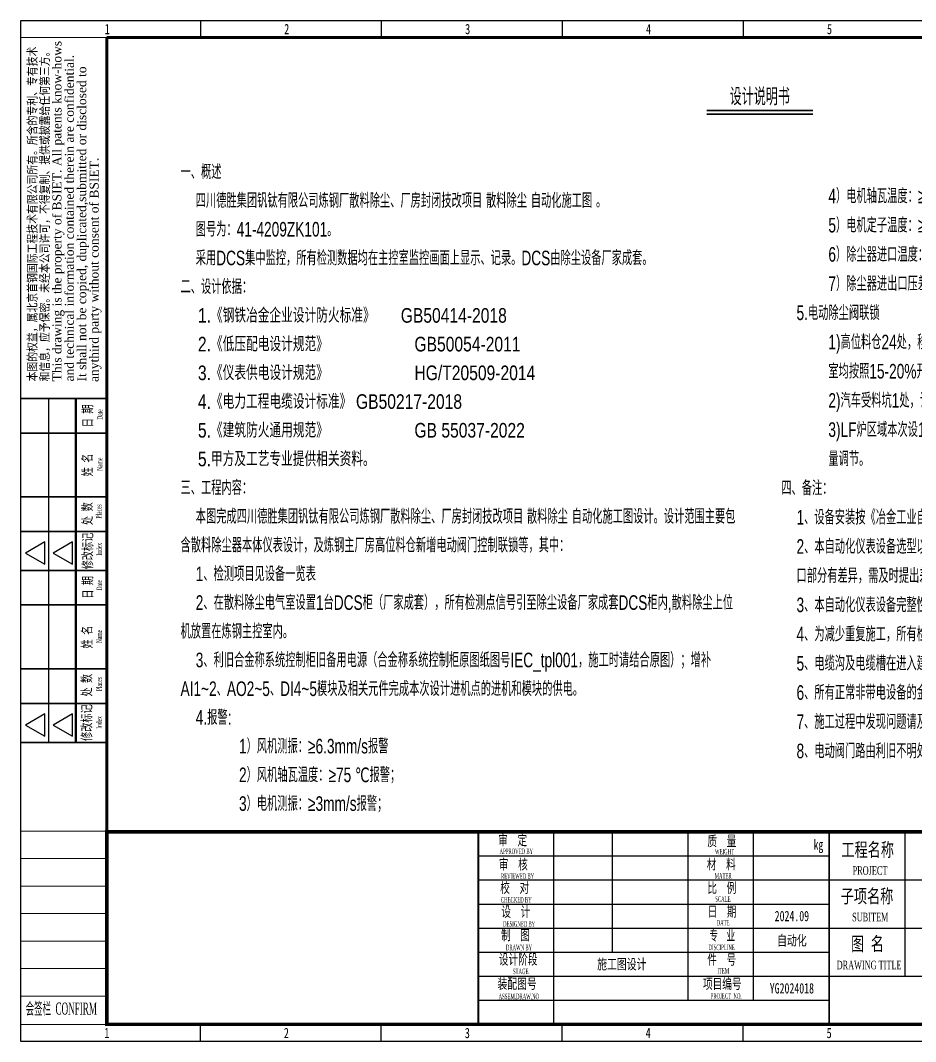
# Model space of a CAD drawing. Header units: millimetres. Extents: x -705761 to 1364679, y -410401 to 446404.
# Drawn here: x -705761 to -679737, y 286314 to 316014 of the extents above; entities that cross this region are included whole.
import ezdxf
from ezdxf.enums import TextEntityAlignment as Align

# ---------------------------------------------------------------- set-up
doc = ezdxf.new("R2010")
doc.units = ezdxf.units.MM
doc.layers.add('000自动化文字', color=7, linetype='Continuous', lineweight=35)
doc.layers.add('图框', color=7, linetype='Continuous', lineweight=13)
doc.layers.add('TK', color=7, linetype='Continuous')
doc.layers.add('模板-签名-公用', color=3, linetype='Continuous')
doc.styles.add('LZ-Roman', font='times.ttf')
doc.styles.get("Standard").update_dxf_attribs({"font": 'arial.ttf'})
doc.styles.add('Style-Times New Roman', font='times.ttf')
doc.styles.add('Style-仿宋_GB2312', font='')
doc.styles.add('宋体', font='', dxfattribs={"width": 0.7, "height": 2.5})
doc.styles.add('宋体_1', font='', dxfattribs={"width": 0.7, "height": 2.386364})
doc.styles.add('首钢设计院H5', font='ROS.shx', dxfattribs={"width": 0.7, "height": 5, "bigfont": 'HzTXT.shx'})
doc.styles.get('Style-仿宋_GB2312').set_extended_font_data('仿宋_GB2312')
doc.styles.get('宋体').set_extended_font_data('SimSun')
doc.styles.get('宋体_1').set_extended_font_data('SimSun')

# ---------------------------------------------------------------- blocks, each defined once
blk = doc.blocks.new('BSIET_通用图框_A3_1')
at = {"layer": '图框', "color": 7, "linetype": 'Continuous', "lineweight": 25}
for p, q in [((-367.8, 297), (-367.8, 292)), ((-315.2, 297), (-315.2, 292)), ((-262.6, 297), (-262.6, 292)), ((-210, 297), (-210, 292)), ((-157.4, 297), (-157.4, 292)), ((-104.8, 297), (-104.8, 292)), ((-52.2, 297), (-52.2, 292)), ((0, 247.5), (-5, 247.5)), ((0, 198), (-5, 198)), ((-420, 187), (-395, 187)), ((-412, 187), (-412, 87)), ((0, 148.5), (-5, 148.5)), ((-413.03, 145.32), (-418.65, 142.07)), ((-413.03, 138.82), (-413.03, 145.32)), ((-404.96, 145.32), (-410.58, 142.07)), ((-404.96, 138.82), (-404.96, 145.32)), ((-418.65, 142.07), (-413.03, 138.82)), ((-410.58, 142.07), (-404.96, 138.82)), ((0, 99), (-5, 99)), ((-413.03, 95.32), (-418.65, 92.07)), ((-413.03, 88.82), (-413.03, 95.32)), ((-404.96, 95.32), (-410.58, 92.07)), ((-404.96, 88.82), (-404.96, 95.32)), ((-418.65, 92.07), (-413.03, 88.82)), ((-410.58, 92.07), (-404.96, 88.82)), ((0, 49.5), (-5, 49.5)), ((-367.8, 0), (-367.8, 5)), ((-315.2, 0), (-315.2, 5)), ((-262.6, 0), (-262.6, 5)), ((-210, 0), (-210, 5)), ((-157.4, 0), (-157.4, 5)), ((-104.8, 0), (-104.8, 5)), ((-52.2, 0), (-52.2, 5))]:
    blk.add_line(p, q, dxfattribs=at)
at = {"layer": '图框', "color": 7, "linetype": 'Continuous', "lineweight": 20}
for p, q in [((-420, 292), (-395, 292)), ((-420, 292), (-395, 292)), ((-420, 292), (-395, 292)), ((-420, 292), (-395, 292)), ((-420, 187), (-395, 187)), ((-420, 187), (-395, 187)), ((-420.12, 61.21), (-395.12, 61.21)), ((-420, 61.21), (-395, 61.21)), ((-420, 61.21), (-395, 61.21)), ((-420, 61.21), (-395, 61.21)), ((-420.02, 53.21), (-395.02, 53.21)), ((-420.02, 53.21), (-395.02, 53.21)), ((-420.02, 53.21), (-395.02, 53.21)), ((-420, 53.21), (-395, 53.21)), ((-420, 45.21), (-395, 45.21)), ((-420, 37.21), (-395, 37.21)), ((-420, 29.21), (-395, 29.21)), ((-420, 21.21), (-395, 21.21)), ((-420, 13.21), (-395, 13.21)), ((-420, 5), (-395, 5))]:
    blk.add_line(p, q, dxfattribs=at)
at = {"layer": '图框', "color": 7, "linetype": 'Continuous', "lineweight": 35}
for p, q in [((-395, 187), (-420, 187)), ((-395, 187), (-420, 187)), ((-394.92, 177), (-420, 177)), ((-394.92, 158.45), (-420, 158.45)), ((-395.06, 148.35), (-420, 148.35)), ((-395, 137), (-420, 137)), ((-395, 137), (-420, 137)), ((-394.92, 127), (-420, 127)), ((-394.92, 108.45), (-420, 108.45)), ((-395.06, 98.35), (-420, 98.35)), ((-395, 87), (-420, 87))]:
    blk.add_line(p, q, dxfattribs=at)
at = {"layer": '图框', "color": 7, "linetype": 'Continuous', "lineweight": 50}
blk.add_line((-404, 187), (-404, 87), dxfattribs=at)
at = {"layer": '图框', "lineweight": 25}
blk.add_lwpolyline([(-420, 297), (0, 297), (0, 0), (-420, 0)], close=True, dxfattribs=at)
at = {"layer": '图框', "lineweight": 100}
blk.add_lwpolyline([(-395, 292), (-5, 292), (-5, 5), (-395, 5)], close=True, dxfattribs=at)
at = {"layer": 'TK', "style": '宋体_1', "width": 0.7, "flags": 3}
for tag, p in [('LZCO_NGZBS-W50-H30-D10_T7', (-43.87, 279.75)), ('LZCO_NJN-W50-H30-D10_T7', (-42.73, 248.65))]:
    blk.add_attdef(tag, text='', height=3, dxfattribs=at).set_placement(p, align=Align.MIDDLE_CENTER)
at = {"layer": 'TK', "style": '宋体', "width": 0.7, "flags": 3}
for tag, p in [('LZHQ_N会签6_T6_H6', (-407.25, 57.08)), ('LZHQ_N会签5_T6_H6', (-407.25, 49.08)), ('LZHQ_N会签4_T6_H6', (-407.25, 41.08)), ('LZHQ_N会签3_T6_H6', (-407.25, 33.08)), ('LZHQ_N会签2_T6_H6', (-407.25, 25.08)), ('LZHQ_N会签1_T6_H6', (-407.25, 17.08))]:
    blk.add_attdef(tag, text='', height=2.5, dxfattribs=at).set_placement(p, align=Align.MIDDLE)
at = {"layer": '图框', "color": 7, "linetype": 'Continuous', "lineweight": 25}
for s, height, style, width, p in [('1', 3, 'Style-仿宋_GB2312', 0.733334, (-394.89, 294.49)), ('2', 3, 'Style-仿宋_GB2312', 0.733334, (-342.7, 294.49)), ('3', 3, 'Style-仿宋_GB2312', 0.733334, (-290.1, 294.49)), ('4', 3, 'Style-仿宋_GB2312', 0.733334, (-237.5, 294.49)), ('5', 3, 'Style-仿宋_GB2312', 0.733334, (-184.9, 294.49)), ('6', 3, 'Style-仿宋_GB2312', 0.733334, (-132.3, 294.49)), ('7', 3, 'Style-仿宋_GB2312', 0.733334, (-79.7, 294.49)), ('8', 3, 'Style-仿宋_GB2312', 0.733334, (-27.1, 294.49)), ('A', 3.5, 'Style-仿宋_GB2312', 0.628572, (-2.07, 271.95)), ('B', 3.5, 'Style-仿宋_GB2312', 0.628572, (-2.07, 222.45)), ('C', 3.5, 'Style-仿宋_GB2312', 0.628572, (-2.07, 172.95)), ('D', 3.5, 'Style-仿宋_GB2312', 0.628572, (-2.07, 123.45)), ('E', 3.5, 'Style-仿宋_GB2312', 0.628572, (-2.43, 76.97)), ('F', 3.5, 'Style-仿宋_GB2312', 0.628572, (-2.43, 29.56)), ('1', 3, 'Style-仿宋_GB2312', 0.733334, (-395, 2.5)), ('2', 3, 'Style-仿宋_GB2312', 0.733334, (-342.8, 2.5)), ('3', 3, 'Style-仿宋_GB2312', 0.733334, (-290.2, 2.5)), ('4', 3, 'Style-仿宋_GB2312', 0.733334, (-237.6, 2.5)), ('5', 3, 'Style-仿宋_GB2312', 0.733334, (-185, 2.5)), ('6', 3, 'Style-仿宋_GB2312', 0.733334, (-132.4, 2.5)), ('7', 3, 'Style-仿宋_GB2312', 0.733334, (-79.8, 2.5)), ('8', 3, 'Style-仿宋_GB2312', 0.733334, (-27.2, 2.5)), ('A3', 3, 'Style-Times New Roman', 0.7, (-2.23, 1.95))]:
    blk.add_text(s, height=height, dxfattribs=dict(at, style=style, width=width)).set_placement(p, align=Align.MIDDLE_CENTER)
at = {"layer": '图框', "color": 7, "linetype": 'Continuous', "lineweight": 20, "style": 'Style-仿宋_GB2312', "width": 0.807692}
blk.add_text('本图的权益，属北京首钢国际工程技术有限公司所有。所含的专利、专有技术', height=2.6, rotation=90, dxfattribs=at).set_placement((-418, 192), align=Align.TOP_LEFT)
at = {"layer": '图框', "color": 7, "linetype": 'Continuous', "lineweight": 20, "style": 'LZ-Roman'}
for s, p in [('This drawing is the property of BSIET. All patents know-hows', (-410.8, 192)), ('and technical information contained therein are confidential.', (-407.2, 192)), ('It shall not be copied, duplicated,submitted or disclosed to ', (-403.6, 192))]:
    blk.add_text(s, height=2.6, rotation=90, dxfattribs=at).set_placement(p, align=Align.TOP_LEFT)
at = {"layer": '图框', "color": 7, "linetype": 'Continuous'}
for s, height, style, width, p in [('和信息，应予保密。未经本公司许可，不得复制、提供或披露给任何第三方。', 2.6, 'Style-仿宋_GB2312', 0.807692, (-411.8, 192)), ('Name', 1.6, 'Style-Times New Roman', 0.55, (-396.29, 165.99)), ('Places', 1.6, 'Style-Times New Roman', 0.55, (-396.54, 152.12)), ('Index', 1.6, 'Style-Times New Roman', 0.55, (-396.43, 141.36)), ('Name', 1.6, 'Style-Times New Roman', 0.55, (-396.44, 115.88)), ('Places', 1.6, 'Style-Times New Roman', 0.55, (-396.43, 101.92)), ('Index', 1.6, 'Style-Times New Roman', 0.55, (-396.46, 90.97))]:
    blk.add_text(s, height=height, rotation=90, dxfattribs=dict(at, style=style, width=width)).set_placement(p)
at = {"layer": '图框', "color": 7, "linetype": 'Continuous', "style": 'LZ-Roman'}
blk.add_text('anythird party without consent of BSIET.', height=2.6, rotation=90, dxfattribs=at).set_placement((-397.4, 191.84))
at = {"layer": '图框', "color": 7, "linetype": 'Continuous', "lineweight": 20, "style": 'Style-仿宋_GB2312', "width": 0.678571}
for s, p in [('日 期', (-399.21, 178.68)), ('姓 名', (-399.32, 164.4)), ('处 数', (-399.32, 150.23)), ('修改标记', (-399.21, 137.34)), ('日 期', (-399.21, 128.79)), ('姓 名', (-399.38, 114.34)), ('处 数', (-399.49, 100.34)), ('修改标记', (-399.49, 87.45))]:
    blk.add_text(s, height=2.8, rotation=90, dxfattribs=at).set_placement(p)
at = {"layer": '图框', "color": 7, "linetype": 'Continuous', "lineweight": 25, "style": 'Style-Times New Roman', "width": 0.55}
for p in [(-396.24, 180.85), (-396.4, 131.18)]:
    blk.add_text('Date', height=1.6, rotation=90, dxfattribs=at).set_placement(p)
at = {"layer": '图框', "color": 7, "linetype": 'Continuous', "style": 'Style-Times New Roman', "width": 0.5}
blk.add_text('会签栏  CONFIRM', height=3.5, dxfattribs=at).set_placement((-418.59, 7.85))
at = {"layer": '模板-签名-公用', "style": '宋体', "width": 0.7}
blk.add_attdef('LZTQINS', text='', height=2, dxfattribs=at).set_placement((-5, 5), align=Align.MIDDLE)
at = {"layer": '模板-签名-公用', "style": '宋体', "width": 0.7, "flags": 3}
blk.add_attdef('LZFRAME', (-40.91, 2.06), '', height=3, dxfattribs=at)
blk = doc.blocks.new('BSIET_通用图纸_A3(2024)_1')
at = {"layer": '图框', "color": 7, "linetype": 'Continuous', "lineweight": 25}
for p, q in [((-260, 0), (-260, 56)), ((-243, 21), (-243, 56)), ((-221, 7), (-221, 56)), ((-202, 7), (-202, 56)), ((-158, 56), (-158, 14)), ((-282, 49), (-180, 49)), ((-282, 42), (0, 42)), ((-282, 35), (-180, 35)), ((-282, 28), (0, 28)), ((-282, 21), (-180, 21)), ((-282, 14), (0, 14)), ((-282, 7), (-180, 7))]:
    blk.add_line(p, q, dxfattribs=at)
at = {"layer": '图框', "const_width": 1}
blk.add_lwpolyline([(-390, 56), (0, 56), (0, 0), (-390, 0)], close=True, dxfattribs=at)
at = {"layer": '图框', "const_width": 0.5}
for points in [[(-282, 56), (-282, 0)], [(-180, 56), (-180, 0)]]:
    blk.add_lwpolyline(points, dxfattribs=at)
at = {"layer": '图框', "color": 7, "linetype": 'Continuous'}
for s, height, style, width, p in [('审  定 ', 3, 'Style-仿宋_GB2312', 0.685714, (-276.23, 52.09)), ('质  量', 3, 'Style-仿宋_GB2312', 0.685714, (-215.41, 51.83)), ('kg', 3, 'Style-仿宋_GB2312', 0.685714, (-184.51, 50.79)), ('APPROVED BY', 1.6, 'Style-Times New Roman', 0.48, (-275.82, 49.54)), (' WEIGHT', 1.6, 'Style-Times New Roman', 0.48, (-213.55, 49.45)), ('工程名称 ', 4, 'Style-仿宋_GB2312', 0.7, (-176.44, 48.81)), ('审  核', 3, 'Style-仿宋_GB2312', 0.685714, (-276.02, 45.06)), ('材  料', 3, 'Style-仿宋_GB2312', 0.685714, (-215.56, 45.09)), ('PROJECT', 2.5, 'Style-Times New Roman', 0.571429, (-173.18, 43.52)), ('校  对 ', 3, 'Style-仿宋_GB2312', 0.685714, (-275.63, 38.25)), ('  REVIEWED BY', 1.6, 'Style-Times New Roman', 0.48, (-276.12, 42.34)), ('比  例', 3, 'Style-仿宋_GB2312', 0.685714, (-215.41, 38.23)), ('MATER', 1.6, 'Style-Times New Roman', 0.48, (-213.27, 42.4)), ('子项名称 ', 4, 'Style-仿宋_GB2312', 0.7, (-176.63, 35.3)), ('CHECKED BY', 1.6, 'Style-Times New Roman', 0.48, (-275.44, 35.43)), (' SCALE', 1.6, 'Style-Times New Roman', 0.48, (-213.48, 35.64)), ('设  计', 3, 'Style-仿宋_GB2312', 0.685714, (-275.31, 31.29)), ('日  期', 3, 'Style-仿宋_GB2312', 0.685714, (-215.34, 31.34)), (' DESIGNED BY', 1.6, 'Style-Times New Roman', 0.48, (-275.16, 28.41)), (' DATE', 1.6, 'Style-Times New Roman', 0.48, (-213.05, 28.78)), ('SUBITEM', 2.5, 'Style-Times New Roman', 0.571429, (-173.32, 29.97)), ('制  图 ', 3, 'Style-仿宋_GB2312', 0.685714, (-275.4, 24.5)), ('图 名', 4, 'Style-仿宋_GB2312', 0.7, (-173.62, 21.44)), ('DRAWN BY', 1.6, 'Style-Times New Roman', 0.48, (-273.99, 21.57)), ('件  号', 3, 'Style-仿宋_GB2312', 0.685714, (-215.44, 17.36)), ('STAGE', 1.6, 'Style-Times New Roman', 0.48, (-271.95, 14.62)), ('ITEM', 1.6, 'Style-Times New Roman', 0.48, (-212.51, 14.77)), ('装配图号', 3, 'Style-仿宋_GB2312', 0.68, (-276.42, 10.36)), ('ASSEM.DRAW.NO', 1.6, 'Style-Times New Roman', 0.48, (-276.1, 7.33)), ('PROJECT  NO.', 1.6, 'Style-Times New Roman', 0.48, (-214.46, 7.46))]:
    blk.add_text(s, height=height, dxfattribs=dict(at, style=style, width=width)).set_placement(p)
at = {"layer": '图框', "color": 7, "linetype": 'Continuous', "lineweight": 20, "style": 'Style-仿宋_GB2312'}
for s, width, p in [('专  业', 0.6, (-214.83, 24.41)), ('设计阶段', 0.685714, (-276.03, 17.44)), ('项目编号', 0.685714, (-216.69, 10.32))]:
    blk.add_text(s, height=3, dxfattribs=dict(at, width=width)).set_placement(p)
at = {"layer": '图框', "color": 7, "linetype": 'Continuous', "lineweight": 20, "style": 'Style-Times New Roman'}
for s, height, width, p in [('DISCIPLINE', 1.6, 0.48, (-211.25, 22.39)), ('DRAWING TITLE', 2.5, 0.571429, (-168.38, 17.27))]:
    blk.add_text(s, height=height, dxfattribs=dict(at, width=width)).set_placement(p, align=Align.MIDDLE_CENTER)
at = {"layer": '图框', "style": '宋体_1', "width": 0.7, "flags": 3}
for tag, height, p in [('LZCO_NYLGD-W67-H36-D10_T7', 3, (-48.39, 100.29)), ('N审定_T5', 2.5, (-250.93, 52.29)), ('N审核_T5', 2.5, (-250.93, 45.29)), ('N校对_T5', 2.5, (-250.93, 38.29)), ('N设计_T5', 2.5, (-250.93, 31.29)), ('LZCO_NCB-W67-H36-D10_T7', 3, (-321.62, 27.88)), ('N制图_T5', 2.5, (-250.93, 24.29))]:
    blk.add_attdef(tag, text='', height=height, dxfattribs=at).set_placement(p, align=Align.MIDDLE_CENTER)
at = {"layer": '图框', "color": 7, "style": 'Style-仿宋_GB2312'}
for tag, height, width, p in [('质量', 3, 0.7, (-191, 52.5)), ('材料', 3, 0.7, (-190.9, 45.85)), ('比例', 3, 0.7, (-190.84, 38.49)), ('页码', 4, 0.7, (-38.16, 35.01)), ('总页数', 4, 0.7, (-19.52, 35.14)), ('版本号', 2.5, 0.7, (-6.24, 34.38)), ('出图日期', 3, 0.7, (-190.84, 31.49)), ('专业', 3, 0.7, (-190.84, 24.49)), ('图号', 4, 0.7, (-24, 21)), ('设计阶段', 3, 0.7, (-240.29, 17.58)), ('件号', 3, 0.7, (-190.84, 17.49)), ('装配图号', 3, 0.68, (-240.45, 10.88)), ('项目编号', 3, 0.7, (-190.84, 10.49))]:
    blk.add_attdef(tag, text='', height=height, dxfattribs=dict(at, width=width)).set_placement(p, align=Align.MIDDLE)
at = {"layer": '图框', "style": '宋体_1', "width": 0.7, "flags": 3}
for tag, p in [('N审定_T6_H12_MV0.5_W15', (-231.91, 51.51)), ('N审核_T6_H12_MV0.5_W15', (-231.91, 44.51)), ('N校对_T6_H12_MV0.5_W15', (-231.91, 37.51)), ('N设计_T6_H12_MV0.5_W15', (-231.91, 30.51)), ('N制图_T6_H12_MV0.5_W15', (-231.91, 23.51))]:
    blk.add_attdef(tag, text='', height=1.5, dxfattribs=at).set_placement(p, align=Align.CENTER)
at = {"layer": '图框', "color": 7, "lineweight": 30, "width": 0.7, "flags": 104}
for tag, p in [('项目名称', (-79.18, 49.1)), ('子项', (-111.07, 34.83)), ('图名', (-111, 21))]:
    blk.add_attdef(tag, text='', height=4, dxfattribs=at).set_placement(p, align=Align.MIDDLE_CENTER)
at = {"layer": '图框', "style": '宋体', "width": 0.7, "flags": 3}
blk.add_attdef('LZBARCODE_T1', text='', height=3, dxfattribs=at).set_placement((-364.44, 3.34), align=Align.BOTTOM_RIGHT)

msp = doc.modelspace()

# ---------------------------------------------------------------- linework, layer by layer
at = {"layer": '000自动化文字', "color": 7}
for p, q in [((-685804.94, 313389.19), (-682726.2, 313389.19)), ((-685804.94, 313286.82), (-682726.2, 313286.82))]:
    msp.add_line(p, q, dxfattribs=at)

# ---------------------------------------------------------------- block references
at = {"layer": '图框', "xscale": 100, "yscale": 100, "zscale": 100}
msp.add_blockref('BSIET_通用图框_A3_1', (-663748.84, 286313.64), dxfattribs=at)
at = {"layer": '图框'}
ref = msp.add_blockref('BSIET_通用图纸_A3(2024)_1', (-664248.84, 286813.64), dxfattribs=dict(at, xscale=100, yscale=100, zscale=100))
ref.add_attrib('设计阶段', '施工图设计', dxfattribs={"color": 7, "height": 300, "style": 'Style-仿宋_GB2312', "width": 0.7}).set_placement((-688277.67, 288571.83), align=Align.MIDDLE)
ref.add_attrib('项目编号', 'YG2024018', dxfattribs={"color": 7, "height": 300, "style": 'Style-仿宋_GB2312', "width": 0.7}).set_placement((-683332.52, 287862.82), align=Align.MIDDLE)
ref.add_attrib('出图日期', '2024.09', dxfattribs={"color": 7, "height": 300, "style": 'Style-仿宋_GB2312', "width": 0.7}).set_placement((-683332.52, 289962.82), align=Align.MIDDLE)
ref.add_attrib('专业', '自动化', dxfattribs={"color": 7, "height": 300, "style": 'Style-仿宋_GB2312', "width": 0.7}).set_placement((-683332.52, 289262.82), align=Align.MIDDLE)

# ---------------------------------------------------------------- texts
at = {"layer": '000自动化文字', "color": 7, "insert": (-684265.57, 313793.3), "char_height": 500, "attachment_point": 5, "line_spacing_factor": 0.6, "style": '首钢设计院H5'}
msp.add_mtext('\\H1x;\\W0.7;设计说明书', dxfattribs=at)
at = {"layer": '000自动化文字', "insert": (-701106.23, 311822.32), "char_height": 425, "width": 16113.9813, "attachment_point": 1, "line_spacing_factor": 1.178824, "style": '首钢设计院H5'}
msp.add_mtext('一、概述\\P    四川德胜集团钒钛有限公司炼钢厂散料除尘、厂房封闭技改项目 散料除尘 自动化施工图 。\\P\\pxt2.57142,67;    图号为：41-4209ZK101。\\P\\pql,t2.57142;    采用DCS集中{\\C7;监控}，所有检测数据均在主控室监控画面上显示、记录。DCS由除尘设备厂家成套。\\P\\pq*,tz;{\\C0;二、设计依据：    \\P\\W0.8;    1.《钢铁冶金企业设计防火标准》      GB50414-2018\\P    2.《低压配电设计规范》^I^IGB50054-2011 \\P\\pt0.02571,0.09,0.67;    3.《仪表供电设计规范》^I^IHG/T20509-2014 \\P    4.《电力工程电缆设计标准》^IGB50217-2018\\P    5.《建筑防火通用规范》 ^I^IGB 55037-2022\\P\\pql,t2.57142;    5.甲方及工艺专业提供相关资料。}\\P\\pq*,tz;三、{\\C0;工程内容：    \\P\\pql,t2.57142;    本图完成}四川德胜集团钒钛有限公司炼钢厂散料除尘、厂房封闭技改项目 散料除尘 自动化施工图{\\C0;设计。设计范围主要包含散料除尘器本体仪表设计，及炼钢主厂房高位料仓新增电动阀门控制联锁等，其\\C7;中}：\\P\\pq*,tz;{\\C7;    1、检测项目见设备一览表\\P\\pt48.8;    2、在散料除尘电气室设置1台DCS柜（厂家成套），所有检测点信号引至除尘设备厂家成套DCS柜内,散料除尘上位机放置在炼钢主控室内。\\P\\ptz;    3、利旧合金称系统控制柜旧备用电源（合金称系统控制柜原图纸图号IEC_tpl001，施工时请结合原图）；增补AI1~2、AO2~5、DI4~5模块及相关元件完成本次设计进机点的进机和模块的供电。\\P\\pt48.8;}    4.报警:\\P\\ptz;{\\C7;^I1）风机测振：≥6.3mm/s报警^I\\P^I2）风机轴瓦温度：≥75 ℃报警；\\P^I3）电机测振：≥3mm/s报警；\\P^I\\P^I}', dxfattribs=at)
at = {"layer": '000自动化文字', "insert": (-683971.46, 311120.93), "char_height": 425, "attachment_point": 1, "line_spacing_factor": 1.199141, "style": '首钢设计院H5'}
msp.add_mtext_dynamic_manual_height_columns('^I{\\C7;4）电机轴瓦温度：≥90 ℃报警；\\P^I5）电机定子温度：≥130 ℃报警；}\\P^I6）除尘器进口温度：≥120 ℃报警；    \\P^I7）除尘器进出口压差：≥1500Pa报警；{\\H0.99999x;\\C0;\\P       5.电动除尘阀联锁\\P^I1)高位料仓24处，移动卸料车运行到指定仓位，开启对应仓位及相邻仓位的负压管道阀门，阀门开度全开，其余周边仓\\P^I室均按照15-20%开度开启阀门;\\P^I2)汽车受料坑1处，该工位工作时开启，不工作时关闭，可现场及远程控制阀门开度，与高位料仓系统同时运行;\\P^I3)LF炉区域本次设1处，建成后移位，此处阀门作为系统风量调节用，进入除尘器厂家DCS控制系统，作为平衡系统风\\P^I量调节。\\P   四、备注：\\P       1、}设备安装按《冶金工业自动化仪表与控制装置安装通用图册》，施工时请严格按国家有关施工验收标准执行。{\\H0.99999x;\\C0;\\P       2、本自动化仪表设备选型以最终招标结果为准,\\C7;中标设备的各项性能指标不得低于设计水平\\C0;。招标确定的设备若与图中设备接\\P       口部分有差异，需及时提出差异表，以避免在设备安装过程中产生错误。\\H0.99996x;\\C7;\\P\\H1.00004x;\\C0;       \\H0.99999x;3、本自动化仪表设备完整性与正确性由集成商负责。\\P\\H1.00001x;       \\H0.99999x;4、为减少重复施工，所有检测设备的安装均应请工艺专业确定位置后实施。\\P\\H1.00001x;       \\H0.99999x;5、电缆沟及电缆槽在进入建筑物时用防火堵料严密封堵。\\P\\H1.00001x;       \\H0.99999x;6、\\H1.00002x;\\C256;所有正常非带电设备的金属外壳均联为一体并可靠接地，接地电阻不大于1欧姆。 \\H0.99998x;\\C0;\\P\\H1.00001x;       \\H0.99999x;7、施工过程中发现问题请及时与设计或现场技术人员协商解决。\\P\\H1.00002x;\\C7;       8\\H0.99998x;\\C0;、电动阀门\\H1.00002x;\\C7;路由利旧不明处注意与业主密切配合，以业主现场指定为准。}', width=17576.3718, gutter_width=25, heights=[0], dxfattribs=at)

doc.saveas('drawing.dxf')
